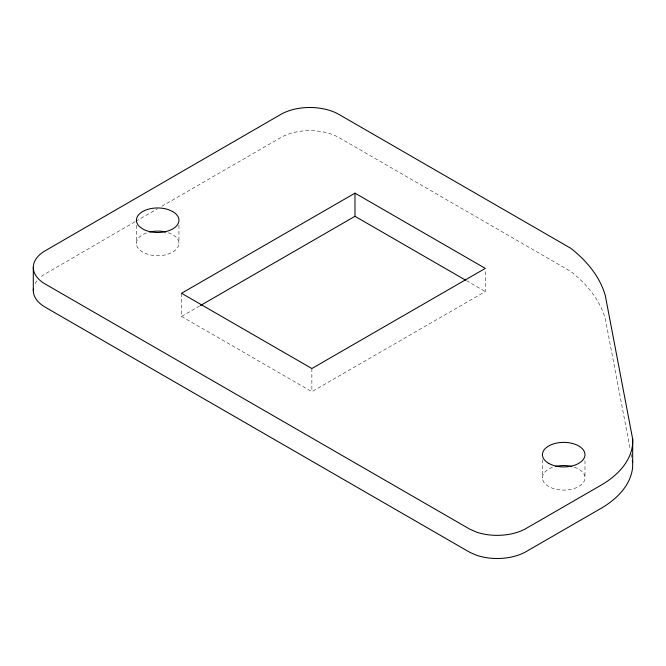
<?xml version="1.0" encoding="UTF-8"?>
<svg xmlns="http://www.w3.org/2000/svg" width="666" height="666" viewBox="0 0 666 666"><rect width="100%" height="100%" fill="white"/><g stroke="black" fill="none" stroke-linecap="round" stroke-linejoin="round"><path stroke-width="0.5" stroke-dasharray="3.33 2.5" d="M134.848 221.836L45.255 273.892A40.809 23.56 0 0 0 40.168 277.472M135.747 221.32L157.359 208.841M161.863 206.244L280.727 137.612A41.209 23.793 0 0 1 339.002 137.612L570.645 271.353A189.419 109.357 0 0 1 605.277 318.614L630.169 449.109M181.535 293.281L181.535 316.433L199.509 306.06M181.535 316.433L311.871 391.683L485.314 291.55L485.314 270.404M466.433 280.652L485.314 291.55M631.143 454.204L631.926 458.283M584.981 460.697L584.981 477.813M542.449 459.69L542.449 477.813M311.871 368.531L311.871 391.683M178.946 225.266L178.946 243.39M136.405 225.266L136.405 243.39M574.342 467.174A21.27 12.279 0 0 1 580.003 485.705A21.27 12.279 0 0 1 547.419 485.705A21.27 12.279 0 0 1 553.08 467.174M168.307 232.759A21.27 12.279 0 0 1 173.968 251.282A21.27 12.279 0 0 1 141.383 251.282A21.27 12.279 0 0 1 147.044 232.759M35.107 283.616A40.809 23.56 0 0 1 37.346 280.328"/><path stroke-width="1" d="M632.7 439.21L632.658 443.673A109.316 63.112 0 0 1 600.757 485.364L526.198 528.413A41.042 23.693 0 0 1 476.656 532.176L469.597 529.054L45.255 284.057A40.809 23.56 0 0 1 45.255 250.741L280.727 114.46A41.209 23.793 0 0 1 339.002 114.46L570.645 248.202A189.419 109.357 0 0 1 605.277 295.463L632.7 439.21L632.658 466.824A109.316 63.112 0 0 1 600.757 508.516L526.198 551.565A41.042 23.693 0 0 1 476.656 555.327L469.597 552.206L45.255 307.209A40.809 23.56 0 0 1 33.417 288.794M354.978 193.148L181.535 293.281L311.871 368.531L485.314 268.39L354.978 193.148L354.978 216.3L200.408 305.544M354.978 216.3L465.534 280.128M632.309 460.323L632.7 462.362M33.3 267.399L33.3 290.551M149.534 232.043A21.27 12.279 0 0 1 165.817 232.043M555.577 466.466A21.27 12.279 0 0 1 571.853 466.466M172.71 211.555L168.307 209.599A21.27 12.279 0 0 0 142.641 211.555A21.27 12.279 0 0 0 139.261 226.373L142.641 228.921A21.27 12.279 0 0 0 172.71 228.921A21.27 12.279 0 0 0 172.71 211.555M548.676 463.345A21.27 12.279 0 0 0 584.257 457.833A21.27 12.279 0 0 0 558.208 442.798A21.27 12.279 0 0 0 548.676 463.345"/></g></svg>
